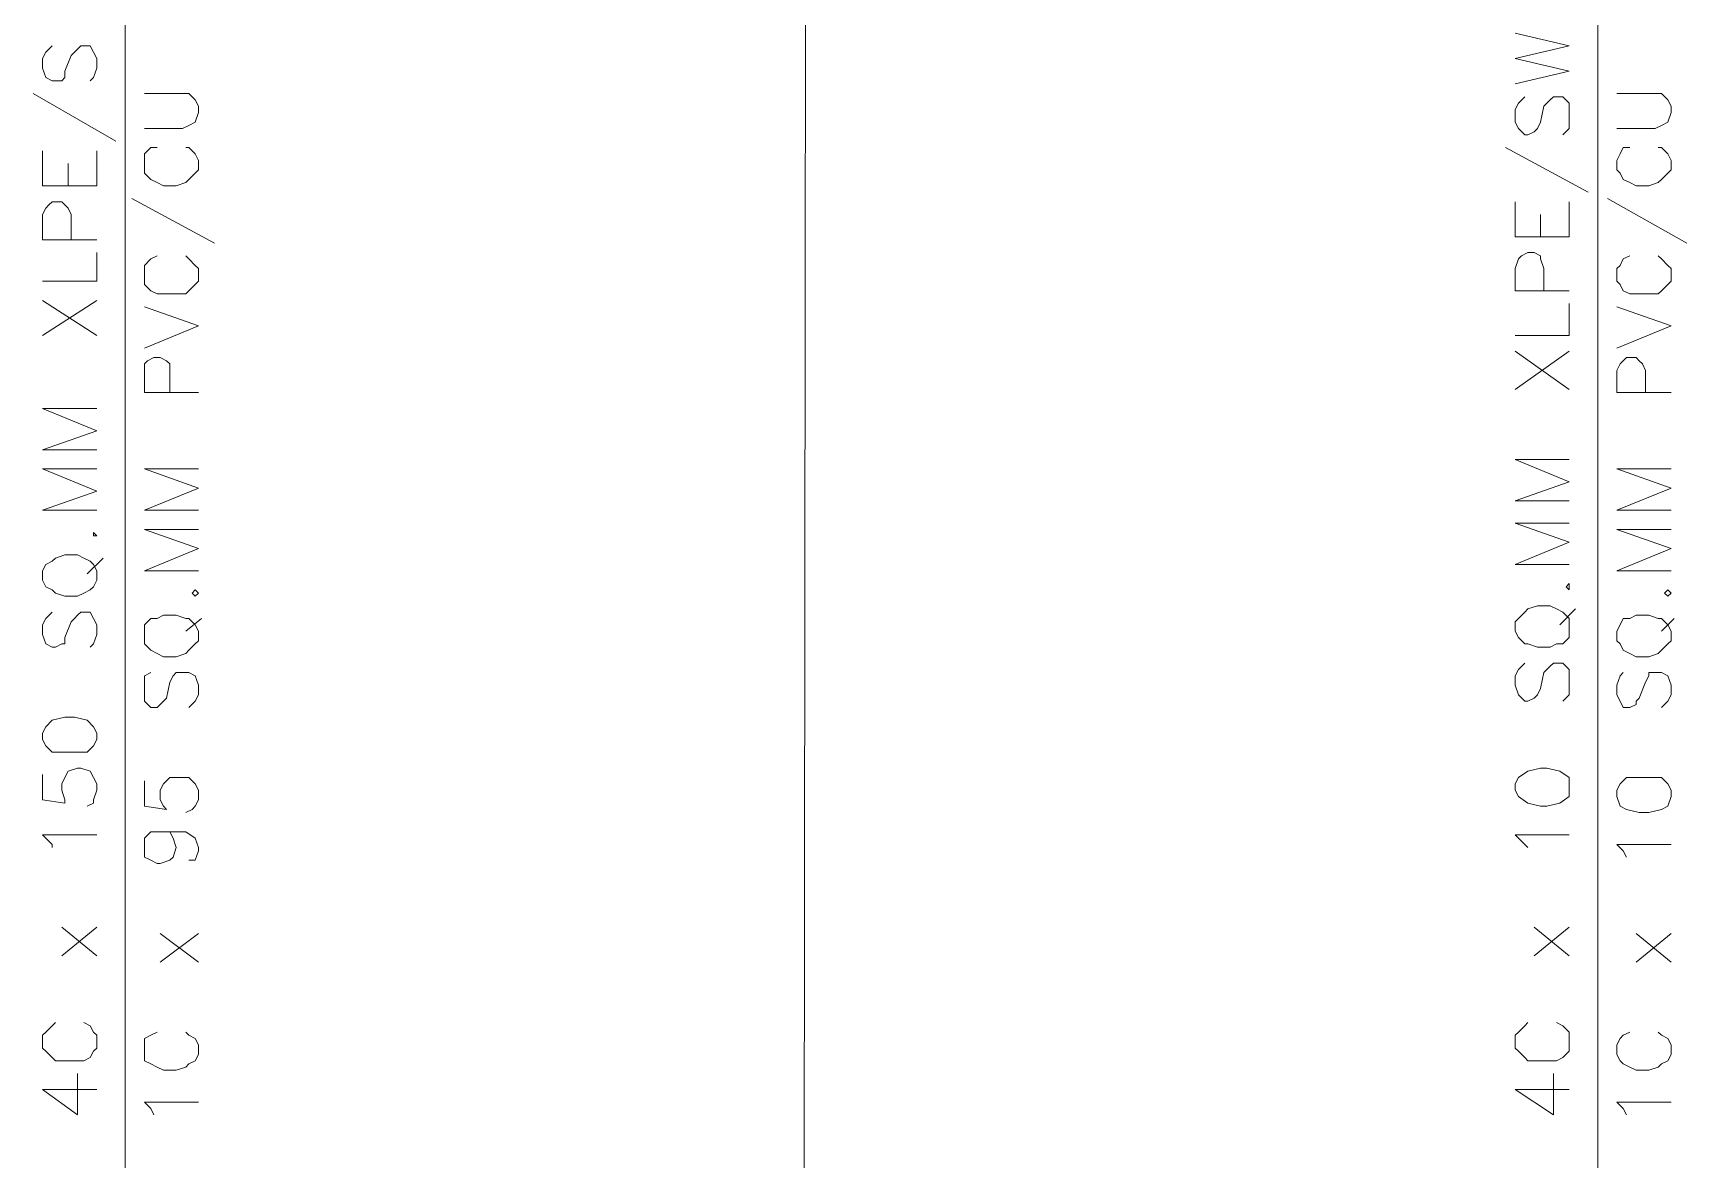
# Model space of a CAD drawing. Header units: inches. Extents: x 0.2 to 10.8, y 0.5 to 8.
# Drawn here: x 1.58 to 2.447, y 4.371 to 4.962 of the extents above; entities that cross this region are included whole.
import ezdxf

# ---------------------------------------------------------------- set-up
doc = ezdxf.new("R2010")
doc.units = ezdxf.units.IN
doc.header["$MEASUREMENT"] = 0
doc.layers.add('PDF_Geometry', color=7, linetype='Continuous')

msp = doc.modelspace()

# ---------------------------------------------------------------- linework, layer by layer
at = {"layer": 'PDF_Geometry', "lineweight": 9}
for points in [[(1.62833, 4.34333), (1.62833, 5.30667)], [(2.4, 4.34333), (2.4, 5.30667)]]:
    msp.add_lwpolyline(points, dxfattribs=at)
at = {"layer": 'PDF_Geometry', "color": 1, "lineweight": 9}
msp.add_lwpolyline([(1.985, 5.13167), (1.98333, 3.735)], dxfattribs=at)
at = {"layer": 'PDF_Geometry', "lineweight": 13}
for points in [[(2.35667, 4.935), (2.385, 4.94167), (2.35667, 4.94833), (2.385, 4.955), (2.35667, 4.96167)], [(1.59, 4.955), (1.58667, 4.95167), (1.585, 4.94833), (1.585, 4.94333), (1.58667, 4.93833), (1.59, 4.93667), (1.59167, 4.93667), (1.595, 4.93667), (1.59667, 4.93833), (1.59667, 4.94167), (1.6, 4.95), (1.60167, 4.95167), (1.60333, 4.95333), (1.605, 4.955), (1.61, 4.955), (1.61167, 4.95167), (1.61333, 4.94833), (1.61333, 4.94333), (1.61167, 4.93833), (1.61, 4.93667)], [(1.58, 4.93), (1.62333, 4.905)], [(1.63833, 4.91167), (1.65833, 4.91167), (1.66167, 4.91333), (1.665, 4.915), (1.66667, 4.92), (1.66667, 4.92333), (1.665, 4.92667), (1.66167, 4.93), (1.65833, 4.93), (1.63833, 4.93)], [(2.36167, 4.92833), (2.35833, 4.925), (2.35667, 4.92167), (2.35667, 4.915), (2.35833, 4.91167), (2.36167, 4.90833), (2.36333, 4.90833), (2.36667, 4.91), (2.36833, 4.91167), (2.37, 4.915), (2.37167, 4.92333), (2.37333, 4.925), (2.375, 4.92667), (2.37667, 4.92833), (2.38167, 4.92833), (2.385, 4.925), (2.385, 4.92167), (2.385, 4.915), (2.385, 4.91167), (2.38167, 4.90833)], [(2.41, 4.91167), (2.43, 4.91167), (2.43333, 4.91333), (2.43667, 4.915), (2.43833, 4.92), (2.43833, 4.92333), (2.43667, 4.92667), (2.43333, 4.93), (2.43, 4.93), (2.41, 4.93)], [(1.61333, 4.88167), (1.585, 4.88167), (1.585, 4.9)], [(1.61333, 4.88167), (1.61333, 4.9)], [(1.645, 4.90167), (1.64167, 4.90167), (1.63833, 4.89833), (1.63833, 4.895), (1.63833, 4.89), (1.63833, 4.88833), (1.64167, 4.885), (1.645, 4.88333), (1.64833, 4.88167), (1.655, 4.88167), (1.66, 4.88333), (1.66167, 4.885), (1.665, 4.88833), (1.66667, 4.89), (1.66667, 4.895), (1.665, 4.89833), (1.66167, 4.90167), (1.66, 4.90167)], [(2.35167, 4.90167), (2.395, 4.87833)], [(2.41667, 4.90167), (2.41333, 4.90167), (2.41167, 4.89833), (2.41, 4.895), (2.41, 4.89), (2.41167, 4.88833), (2.41333, 4.885), (2.41667, 4.88333), (2.42, 4.88167), (2.42667, 4.88167), (2.43167, 4.88333), (2.43333, 4.885), (2.43667, 4.88833), (2.43833, 4.89), (2.43833, 4.895), (2.43667, 4.89833), (2.43333, 4.90167), (2.43167, 4.90167)], [(1.59833, 4.88167), (1.59833, 4.89333)], [(1.61333, 4.85333), (1.585, 4.85333), (1.585, 4.86667), (1.58667, 4.87), (1.58833, 4.87167), (1.59, 4.87333), (1.595, 4.87333), (1.59667, 4.87167), (1.59833, 4.87), (1.6, 4.86667), (1.6, 4.85333)], [(1.63167, 4.875), (1.675, 4.85167)], [(2.385, 4.855), (2.35667, 4.855), (2.35667, 4.87333)], [(2.385, 4.855), (2.385, 4.87333)], [(2.405, 4.875), (2.44667, 4.85167)], [(2.37, 4.855), (2.37, 4.86667)], [(1.585, 4.83167), (1.61333, 4.83167), (1.61333, 4.84667)], [(1.645, 4.845), (1.64167, 4.84333), (1.63833, 4.84), (1.63833, 4.83833), (1.63833, 4.83167), (1.63833, 4.83), (1.64167, 4.82667), (1.645, 4.825), (1.64833, 4.825), (1.655, 4.825), (1.66, 4.825), (1.66167, 4.82667), (1.665, 4.83), (1.66667, 4.83167), (1.66667, 4.83833), (1.665, 4.84), (1.66167, 4.84333), (1.66, 4.845)], [(2.385, 4.82667), (2.35667, 4.82667), (2.35667, 4.83833), (2.35833, 4.84333), (2.36, 4.845), (2.36333, 4.84667), (2.36667, 4.84667), (2.37, 4.845), (2.37, 4.84333), (2.37167, 4.83833), (2.37167, 4.82667)], [(2.41667, 4.845), (2.41333, 4.84333), (2.41167, 4.84), (2.41, 4.83833), (2.41, 4.83167), (2.41167, 4.83), (2.41333, 4.82667), (2.41667, 4.825), (2.42, 4.825), (2.42667, 4.825), (2.43167, 4.825), (2.43333, 4.82667), (2.43667, 4.83), (2.43833, 4.83167), (2.43833, 4.83833), (2.43667, 4.84), (2.43333, 4.84333), (2.43167, 4.845)], [(1.585, 4.80333), (1.61333, 4.82167)], [(1.585, 4.82167), (1.61333, 4.80333)], [(2.35667, 4.80333), (2.385, 4.80333), (2.385, 4.82)], [(1.63833, 4.79667), (1.66667, 4.80833), (1.63833, 4.81833)], [(2.41, 4.79667), (2.43833, 4.80833), (2.41, 4.81833)], [(2.35667, 4.775), (2.385, 4.795)], [(2.35667, 4.795), (2.385, 4.775)], [(1.66667, 4.77333), (1.63833, 4.77333), (1.63833, 4.785), (1.63833, 4.78833), (1.64, 4.79), (1.64333, 4.79167), (1.64667, 4.79167), (1.65, 4.79), (1.65167, 4.78833), (1.65167, 4.785), (1.65167, 4.77333)], [(2.43833, 4.77333), (2.41, 4.77333), (2.41, 4.785), (2.41167, 4.78833), (2.41333, 4.79), (2.415, 4.79167), (2.42, 4.79167), (2.42167, 4.79), (2.42333, 4.78833), (2.425, 4.785), (2.425, 4.77333)], [(1.61333, 4.74333), (1.585, 4.74333), (1.61333, 4.75333), (1.585, 4.765), (1.61333, 4.765)], [(1.61333, 4.71167), (1.585, 4.71167), (1.61333, 4.72167), (1.585, 4.73333), (1.61333, 4.73333)], [(1.66667, 4.71167), (1.63833, 4.71167), (1.66667, 4.72333), (1.63833, 4.73333), (1.66667, 4.73333)], [(2.385, 4.71667), (2.35667, 4.71667), (2.385, 4.72667), (2.35667, 4.73833), (2.385, 4.73833)], [(2.43833, 4.71167), (2.41, 4.71167), (2.43833, 4.72333), (2.41, 4.73333), (2.43833, 4.73333)], [(1.61167, 4.69833), (1.61333, 4.69833), (1.61167, 4.7), (1.61167, 4.69833)], [(1.66667, 4.68), (1.63833, 4.68), (1.66667, 4.69167), (1.63833, 4.70167), (1.66667, 4.70167)], [(2.385, 4.68333), (2.35667, 4.68333), (2.385, 4.695), (2.35667, 4.705), (2.385, 4.705)], [(2.43833, 4.68), (2.41, 4.68), (2.43833, 4.69167), (2.41, 4.70167), (2.43833, 4.70167)], [(1.585, 4.675), (1.58667, 4.67167), (1.59, 4.67), (1.59167, 4.66833), (1.59667, 4.66667), (1.60333, 4.66667), (1.60667, 4.66833), (1.61, 4.67), (1.61167, 4.67167), (1.61333, 4.675), (1.61333, 4.68), (1.61167, 4.68333), (1.61, 4.685), (1.60667, 4.68667), (1.60333, 4.68833), (1.59667, 4.68833), (1.59167, 4.68667), (1.59, 4.685), (1.58667, 4.68333), (1.585, 4.68), (1.585, 4.675)], [(1.60833, 4.67833), (1.61667, 4.68667)], [(2.38333, 4.67167), (2.385, 4.67), (2.385, 4.67167), (2.385, 4.67333), (2.38333, 4.67167)], [(1.66333, 4.66833), (1.665, 4.66667), (1.66667, 4.66833), (1.665, 4.67), (1.66333, 4.66833)], [(2.435, 4.66833), (2.43667, 4.66667), (2.43833, 4.66833), (2.43667, 4.67), (2.435, 4.66833)], [(1.59, 4.65833), (1.58667, 4.655), (1.585, 4.65167), (1.585, 4.64667), (1.58667, 4.64167), (1.59, 4.64), (1.59167, 4.64), (1.595, 4.64167), (1.59667, 4.64167), (1.59667, 4.645), (1.6, 4.65333), (1.60167, 4.655), (1.60333, 4.65667), (1.605, 4.65833), (1.61, 4.65833), (1.61167, 4.655), (1.61333, 4.65167), (1.61333, 4.64667), (1.61167, 4.64167), (1.61, 4.64)], [(1.63833, 4.64333), (1.63833, 4.64167), (1.64167, 4.63833), (1.645, 4.63667), (1.64833, 4.635), (1.655, 4.635), (1.66, 4.63667), (1.66167, 4.63833), (1.665, 4.64167), (1.66667, 4.64333), (1.66667, 4.64833), (1.665, 4.65167), (1.66167, 4.655), (1.66, 4.655), (1.655, 4.65667), (1.64833, 4.65667), (1.645, 4.655), (1.64167, 4.655), (1.63833, 4.65167), (1.63833, 4.64833), (1.63833, 4.64333)], [(1.66, 4.64833), (1.66833, 4.655)], [(2.35667, 4.64833), (2.35833, 4.645), (2.36167, 4.64167), (2.36333, 4.64167), (2.36833, 4.64), (2.375, 4.64), (2.37833, 4.64167), (2.38167, 4.64167), (2.385, 4.645), (2.385, 4.64833), (2.385, 4.65333), (2.385, 4.655), (2.38167, 4.65833), (2.37833, 4.66), (2.375, 4.66167), (2.36833, 4.66167), (2.36333, 4.66), (2.36167, 4.65833), (2.35833, 4.655), (2.35667, 4.65333), (2.35667, 4.64833)], [(2.38, 4.65167), (2.38833, 4.66)], [(2.41, 4.64333), (2.41167, 4.64167), (2.41333, 4.63833), (2.41667, 4.63667), (2.42, 4.635), (2.42667, 4.635), (2.43167, 4.63667), (2.43333, 4.63833), (2.43667, 4.64167), (2.43833, 4.64333), (2.43833, 4.64833), (2.43667, 4.65167), (2.43333, 4.655), (2.43167, 4.655), (2.42667, 4.65667), (2.42, 4.65667), (2.41667, 4.655), (2.41333, 4.655), (2.41167, 4.65167), (2.41, 4.64833), (2.41, 4.64333)], [(2.43333, 4.64833), (2.44, 4.655)], [(2.36167, 4.63167), (2.35833, 4.62833), (2.35667, 4.625), (2.35667, 4.62), (2.35833, 4.615), (2.36167, 4.61167), (2.36333, 4.61167), (2.36667, 4.61333), (2.36833, 4.615), (2.37, 4.61833), (2.37167, 4.62667), (2.37333, 4.62833), (2.375, 4.63), (2.37667, 4.63167), (2.38167, 4.63167), (2.385, 4.62833), (2.385, 4.625), (2.385, 4.62), (2.385, 4.615), (2.38167, 4.61167)], [(1.64167, 4.62667), (1.63833, 4.625), (1.63833, 4.62), (1.63833, 4.615), (1.63833, 4.61167), (1.64167, 4.60833), (1.645, 4.60833), (1.64667, 4.61), (1.64833, 4.61167), (1.65, 4.61333), (1.65167, 4.62167), (1.65333, 4.625), (1.655, 4.62667), (1.65833, 4.62667), (1.66167, 4.62667), (1.665, 4.625), (1.66667, 4.62), (1.66667, 4.615), (1.665, 4.61167), (1.66167, 4.60833)], [(2.41333, 4.62667), (2.41167, 4.625), (2.41, 4.62), (2.41, 4.615), (2.41167, 4.61167), (2.41333, 4.60833), (2.41667, 4.60833), (2.42, 4.61), (2.42, 4.61167), (2.42167, 4.61333), (2.425, 4.62167), (2.42667, 4.625), (2.42667, 4.62667), (2.43, 4.62667), (2.43333, 4.62667), (2.43667, 4.625), (2.43833, 4.62), (2.43833, 4.615), (2.43667, 4.61167), (2.43333, 4.60833)], [(1.585, 4.59167), (1.58667, 4.58833), (1.59, 4.585), (1.59667, 4.585), (1.60167, 4.585), (1.60833, 4.585), (1.61167, 4.58833), (1.61333, 4.59167), (1.61333, 4.595), (1.61167, 4.59833), (1.60833, 4.60167), (1.60167, 4.60333), (1.59667, 4.60333), (1.59, 4.60167), (1.58667, 4.59833), (1.585, 4.595), (1.585, 4.59167)], [(1.585, 4.57333), (1.585, 4.56), (1.59667, 4.55833), (1.59667, 4.56), (1.595, 4.565), (1.595, 4.56833), (1.59667, 4.57167), (1.59833, 4.575), (1.60333, 4.57667), (1.605, 4.57667), (1.61, 4.575), (1.61167, 4.57167), (1.61333, 4.56833), (1.61333, 4.565), (1.61167, 4.56), (1.61167, 4.55833), (1.60833, 4.55667)], [(2.35667, 4.565), (2.35833, 4.56167), (2.36333, 4.55833), (2.37, 4.55667), (2.37333, 4.55667), (2.38, 4.55833), (2.385, 4.56167), (2.385, 4.565), (2.385, 4.56833), (2.385, 4.57167), (2.38, 4.575), (2.37333, 4.57667), (2.37, 4.57667), (2.36333, 4.575), (2.35833, 4.57167), (2.35667, 4.56833), (2.35667, 4.565)], [(1.63833, 4.57), (1.63833, 4.55667), (1.65, 4.555), (1.64833, 4.55667), (1.64667, 4.56), (1.64667, 4.565), (1.64833, 4.56833), (1.65167, 4.57167), (1.655, 4.57167), (1.65833, 4.57167), (1.66167, 4.57167), (1.665, 4.56833), (1.66667, 4.565), (1.66667, 4.56), (1.665, 4.55667), (1.66333, 4.555), (1.66, 4.55333)], [(2.41, 4.56167), (2.41167, 4.55667), (2.415, 4.555), (2.42167, 4.55333), (2.42667, 4.55333), (2.43333, 4.555), (2.43667, 4.55667), (2.43833, 4.56167), (2.43833, 4.565), (2.43667, 4.56833), (2.43333, 4.57167), (2.42667, 4.57167), (2.42167, 4.57167), (2.415, 4.57167), (2.41167, 4.56833), (2.41, 4.565), (2.41, 4.56167)], [(1.59, 4.535), (1.59, 4.53667), (1.585, 4.54167), (1.61333, 4.54167)], [(1.64667, 4.54333), (1.65167, 4.54333), (1.65333, 4.54), (1.655, 4.535), (1.65333, 4.53), (1.65167, 4.52833), (1.64667, 4.52667), (1.645, 4.52667), (1.64167, 4.52833), (1.63833, 4.53), (1.63833, 4.535), (1.63833, 4.54), (1.64167, 4.54333), (1.64667, 4.54333), (1.65333, 4.54333), (1.66, 4.54333), (1.665, 4.54), (1.66667, 4.535), (1.66667, 4.53333), (1.665, 4.52833), (1.66167, 4.52833)], [(2.36333, 4.535), (2.36167, 4.53667), (2.35667, 4.54167), (2.385, 4.54167)], [(2.415, 4.53), (2.41333, 4.53333), (2.41, 4.53667), (2.43833, 4.53667)], [(1.595, 4.47833), (1.61333, 4.49333)], [(1.595, 4.49333), (1.61333, 4.47833)], [(1.64667, 4.475), (1.66667, 4.49)], [(1.64667, 4.49), (1.66667, 4.475)], [(2.36667, 4.47833), (2.385, 4.49333)], [(2.36667, 4.49333), (2.385, 4.47833)], [(2.42, 4.475), (2.43833, 4.49)], [(2.42, 4.49), (2.43833, 4.475)], [(1.59167, 4.44333), (1.59, 4.44167), (1.58667, 4.43833), (1.585, 4.43667), (1.585, 4.43), (1.58667, 4.42833), (1.59, 4.425), (1.59167, 4.42333), (1.59667, 4.42333), (1.60333, 4.42333), (1.60667, 4.42333), (1.61, 4.425), (1.61167, 4.42833), (1.61333, 4.43), (1.61333, 4.43667), (1.61167, 4.43833), (1.61, 4.44167), (1.60667, 4.44333)], [(1.645, 4.43833), (1.64167, 4.43667), (1.63833, 4.435), (1.63833, 4.43167), (1.63833, 4.42667), (1.63833, 4.42333), (1.64167, 4.42167), (1.645, 4.42), (1.64833, 4.41833), (1.655, 4.41833), (1.66, 4.42), (1.66167, 4.42167), (1.665, 4.42333), (1.66667, 4.42667), (1.66667, 4.43167), (1.665, 4.435), (1.66167, 4.43667), (1.66, 4.43833)], [(2.36333, 4.44333), (2.36167, 4.44167), (2.35833, 4.43833), (2.35667, 4.43667), (2.35667, 4.43), (2.35833, 4.42833), (2.36167, 4.425), (2.36333, 4.42333), (2.36833, 4.42333), (2.375, 4.42333), (2.37833, 4.42333), (2.38167, 4.425), (2.385, 4.42833), (2.385, 4.43), (2.385, 4.43667), (2.385, 4.43833), (2.38167, 4.44167), (2.37833, 4.44333)], [(2.41667, 4.43833), (2.41333, 4.43667), (2.41167, 4.435), (2.41, 4.43167), (2.41, 4.42667), (2.41167, 4.42333), (2.41333, 4.42167), (2.41667, 4.42), (2.42, 4.41833), (2.42667, 4.41833), (2.43167, 4.42), (2.43333, 4.42167), (2.43667, 4.42333), (2.43833, 4.42667), (2.43833, 4.43167), (2.43667, 4.435), (2.43333, 4.43667), (2.43167, 4.43833)], [(1.61333, 4.40833), (1.585, 4.40833), (1.60333, 4.395), (1.60333, 4.41667)], [(2.385, 4.40833), (2.35667, 4.40833), (2.37667, 4.395), (2.37667, 4.41667)], [(1.64333, 4.395), (1.64167, 4.39833), (1.63833, 4.40167), (1.66667, 4.40167)], [(2.415, 4.395), (2.41333, 4.39833), (2.41, 4.40167), (2.43833, 4.40167)]]:
    msp.add_lwpolyline(points, dxfattribs=at)

doc.saveas('drawing.dxf')
